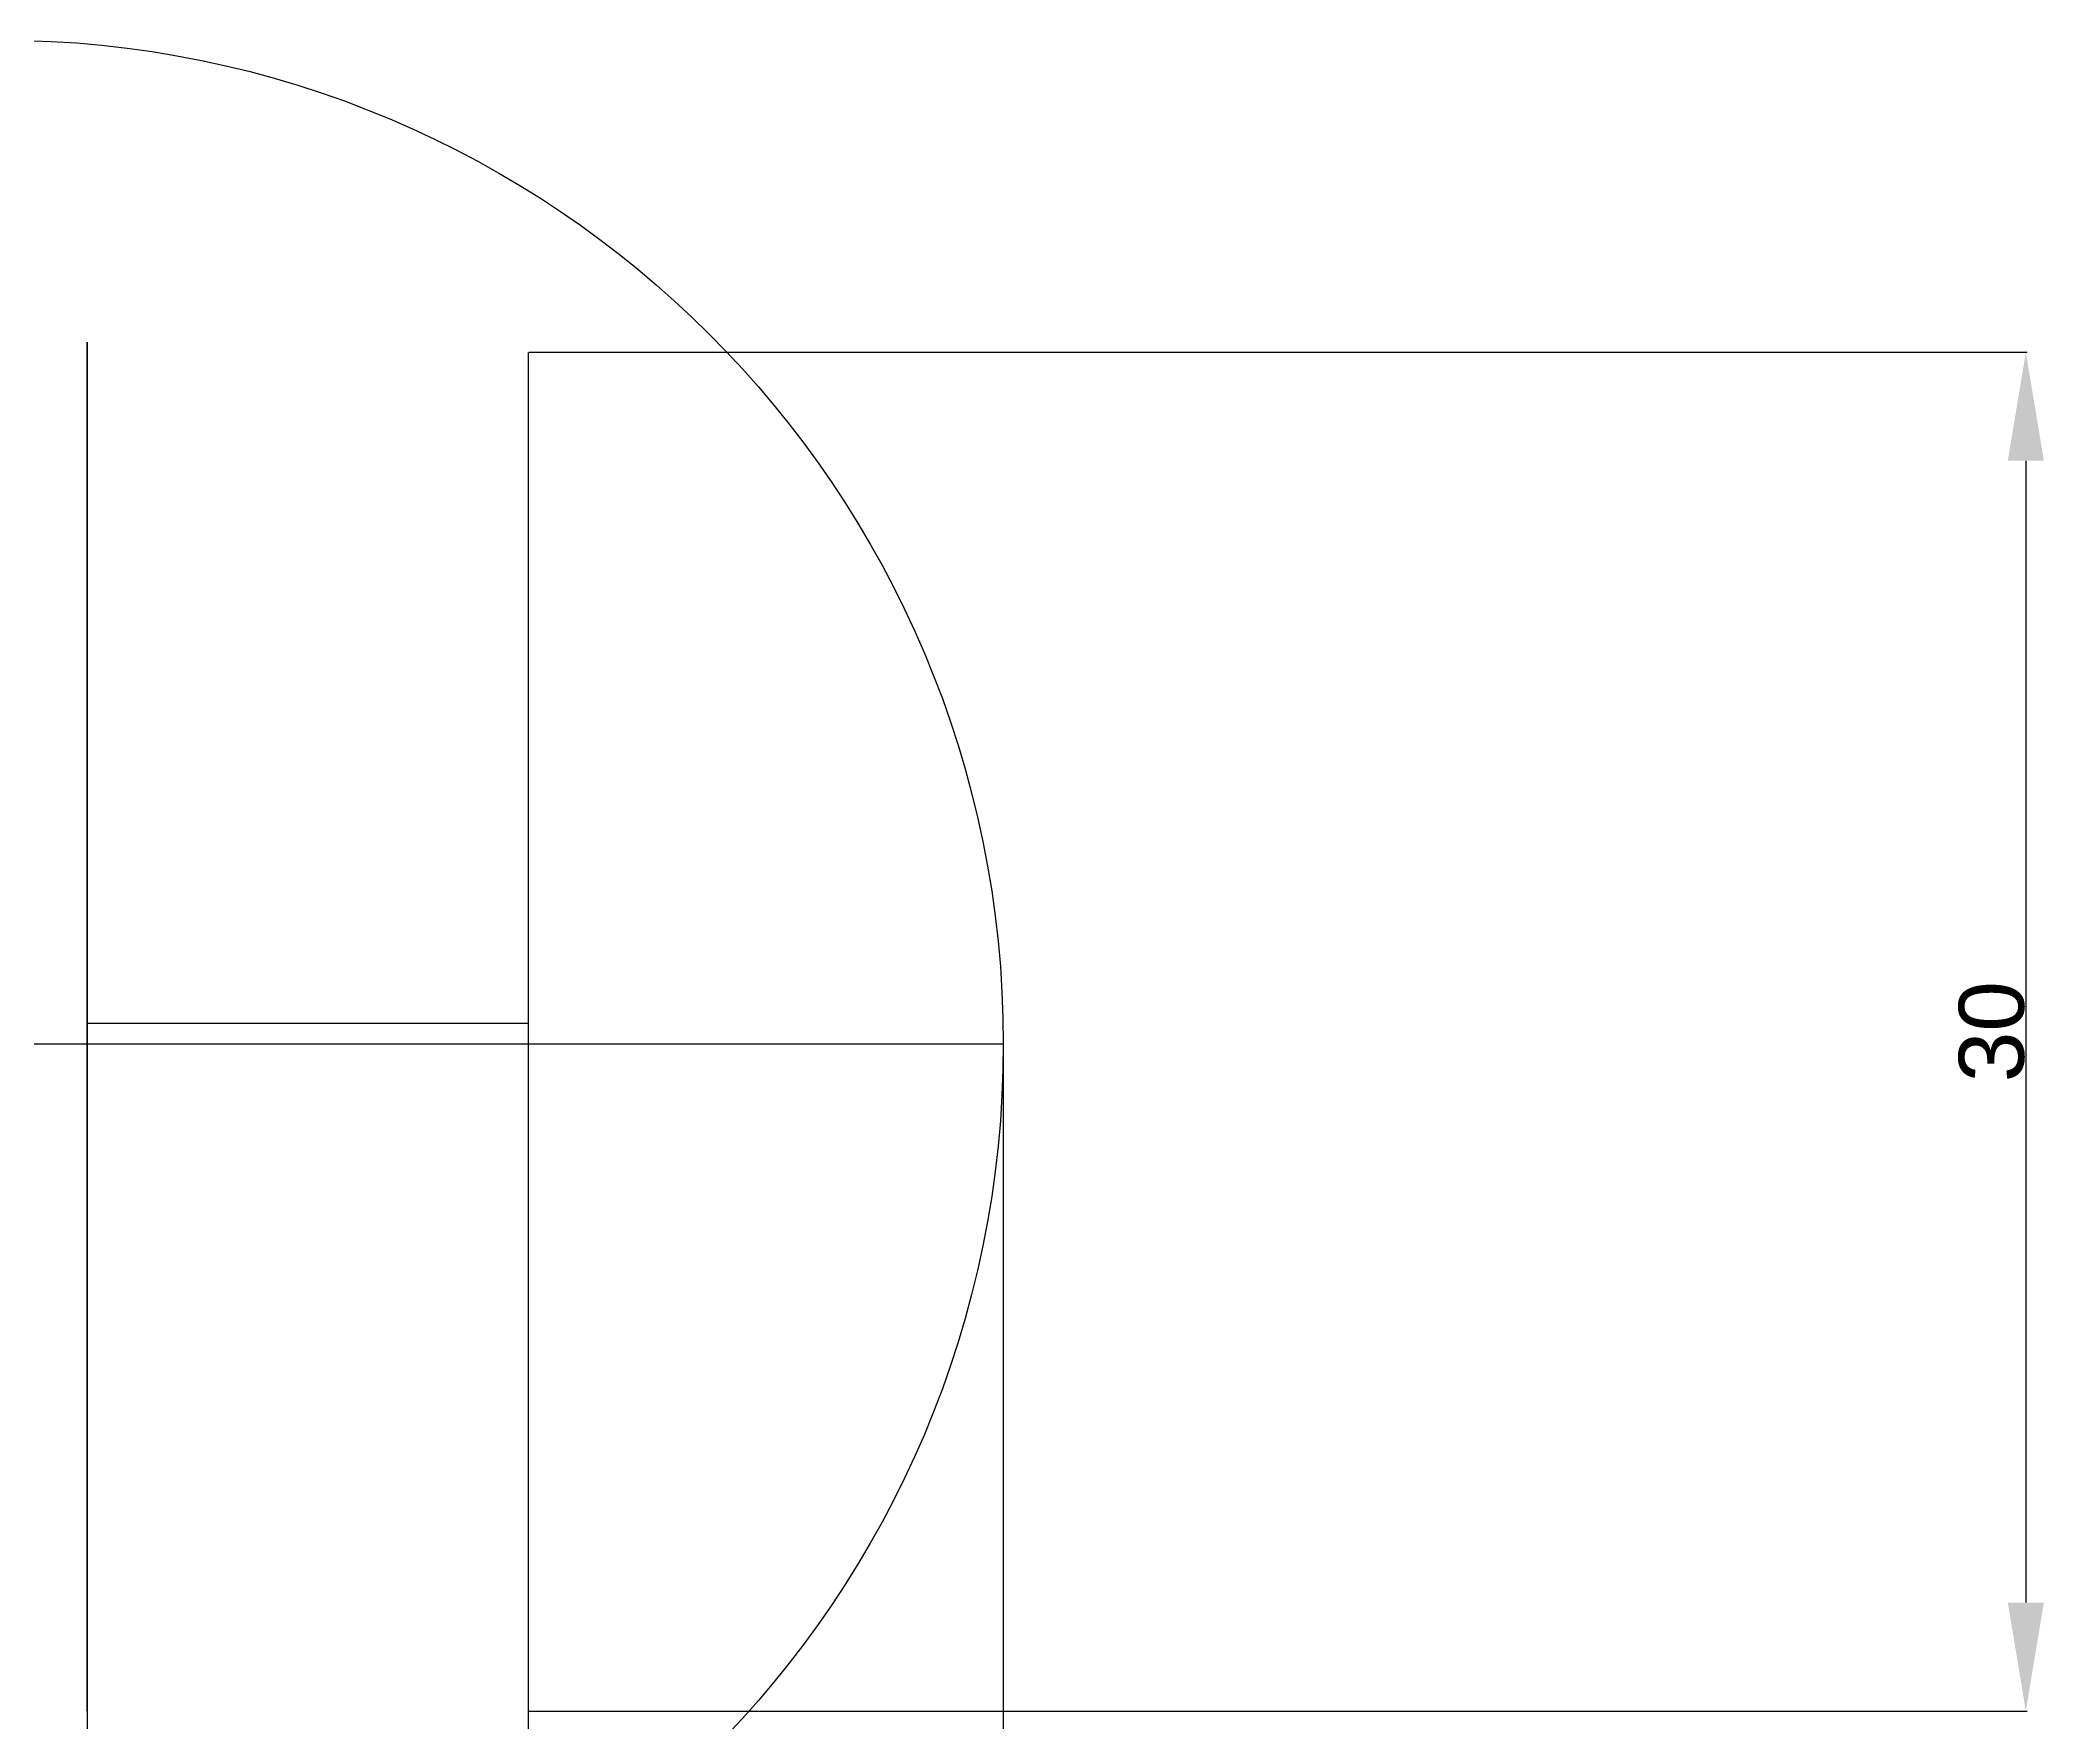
# Model space of a CAD drawing. Header units: millimetres. Extents: x 3137 to 6910, y -7 to 2692.
# Drawn here: x 5064 to 6910, y 853 to 2404 of the extents above; entities that cross this region are included whole.
import ezdxf

# ---------------------------------------------------------------- set-up
doc = ezdxf.new("R2010")
doc.units = ezdxf.units.MM
doc.styles.get("Standard").update_dxf_attribs({"font": 'arial.ttf'})
doc.dimstyles.new('ISO-25', dxfattribs={"dimtxt": 5, "dimasz": 100, "dimexe": 1.25, "dimexo": 0.625, "dimtad": 1, "dimtxsty": 'Standard', "dimcen": 2.5, "dimadec": 0, "dimazin": 0, "dimtfac": 1, "dimtmove": 0, "dimatfit": 3, "dimfxl": 1, "dimarcsym": 0})

# ---------------------------------------------------------------- blocks, each defined once
blk = doc.blocks.new('*D2')
at = {"color": 0, "lineweight": -2, "transparency": 16777216}
for p, q in [((5514.3, 2116.2), (6895, 2116.2)), ((6893.7, 2016.2), (6893.7, 963.6)), ((5514.3, 863.6), (6895, 863.6))]:
    blk.add_line(p, q, dxfattribs=at)
at = {"color": 0, "transparency": 16777216}
for points in [[(6877.1, 2016.2), (6910.4, 2016.2), (6893.7, 2116.2)], [(6877.1, 963.6), (6910.4, 963.6), (6893.7, 863.6)]]:
    blk.add_solid(points, dxfattribs=at)
at = {"layer": 'Defpoints', "color": 0, "transparency": 16777216}
for p in [(5513.7, 2116.2), (5513.7, 863.6), (6893.7, 863.6)]:
    blk.add_point(p, dxfattribs=at)
at = {"color": 0, "transparency": 16777216, "insert": (6862.4, 1489.9), "char_height": 5, "attachment_point": 5, "rotation": 90}
blk.add_mtext('{\\H12x;30}', dxfattribs=at)
blk = doc.blocks.new('*D4')
at = {"color": 0, "lineweight": -2, "transparency": 16777216}
for p, q in [((5107.5, 1497.1), (5107.5, 362.6)), ((5513.7, 1497.1), (5513.7, 362.6)), ((5207.5, 363.8), (5413.7, 363.8))]:
    blk.add_line(p, q, dxfattribs=at)
at = {"color": 0, "transparency": 16777216}
for points in [[(5207.5, 380.5), (5207.5, 347.2), (5107.5, 363.8)], [(5413.7, 380.5), (5413.7, 347.2), (5513.7, 363.8)]]:
    blk.add_solid(points, dxfattribs=at)
at = {"layer": 'Defpoints', "color": 0, "transparency": 16777216}
for p in [(5107.5, 1497.7), (5513.7, 1497.7), (5513.7, 363.8)]:
    blk.add_point(p, dxfattribs=at)
at = {"color": 0, "transparency": 16777216, "insert": (5337.1, 395.1), "char_height": 5, "attachment_point": 5}
blk.add_mtext('{\\H12x;8.5}', dxfattribs=at)
blk = doc.blocks.new('*D8')
at = {"color": 0, "lineweight": -2, "transparency": 16777216}
for p, q in [((4101.1, 1478.2), (4101.1, 8.9)), ((5951.5, 1478.2), (5951.5, 8.9)), ((4201.1, 10.1), (5851.5, 10.1))]:
    blk.add_line(p, q, dxfattribs=at)
at = {"color": 0, "transparency": 16777216}
for points in [[(4201.1, 26.8), (4201.1, -6.6), (4101.1, 10.1)], [(5851.5, 26.8), (5851.5, -6.6), (5951.5, 10.1)]]:
    blk.add_solid(points, dxfattribs=at)
at = {"layer": 'Defpoints', "color": 0, "transparency": 16777216}
for p in [(4101.1, 1478.8), (5951.5, 1478.8), (5951.5, 10.1)]:
    blk.add_point(p, dxfattribs=at)
at = {"color": 0, "transparency": 16777216, "insert": (5026.3, 41.4), "char_height": 5, "attachment_point": 5}
blk.add_mtext('{\\H12x;39}', dxfattribs=at)

msp = doc.modelspace()

# ---------------------------------------------------------------- linework, layer by layer
for p, q in [((5107.528, 863.568), (5107.528, 2125.535)), ((5107.528, 2125.535), (5107.528, 1497.675)), ((5513.677, 2116.164), (5513.677, 863.568)), ((5107.528, 1497.675), (5513.677, 1497.675)), ((4101.068, 1478.841), (5951.528, 1478.841))]:
    msp.add_line(p, q)
msp.add_circle((5026.298, 1478.841), 925.23)
msp.add_circle((5026.298, 1478.841), 925.23)
msp.add_circle((5026.298, 1478.841), 925.23)

# ---------------------------------------------------------------- dimensions: what is measured, and where the dimension line sits
dim = msp.add_linear_dim(base=(6893.726, 863.568), p1=(5513.677, 2116.164), p2=(5513.677, 863.568), angle=90, text='{\\H12x;30}', dimstyle='ISO-25')
dim.commit()
dim.dimension.update_dxf_attribs({"geometry": '*D2', "text_midpoint": (6862.446, 1489.866)})
dim = msp.add_linear_dim(base=(5513.677, 363.848), p1=(5107.528, 1497.675), p2=(5513.677, 1497.675), text='{\\H12x;8.5}', dimstyle='ISO-25')
dim.commit()
dim.dimension.update_dxf_attribs({"geometry": '*D4', "text_midpoint": (5337.144, 363.848), "dimtype": 160})
dim = msp.add_linear_dim(base=(5951.528, 10.101), p1=(4101.068, 1478.841), p2=(5951.528, 1478.841), text='{\\H12x;39}', dimstyle='ISO-25')
dim.commit()
dim.dimension.update_dxf_attribs({"geometry": '*D8', "text_midpoint": (5026.298, 41.381)})

doc.saveas('drawing.dxf')
